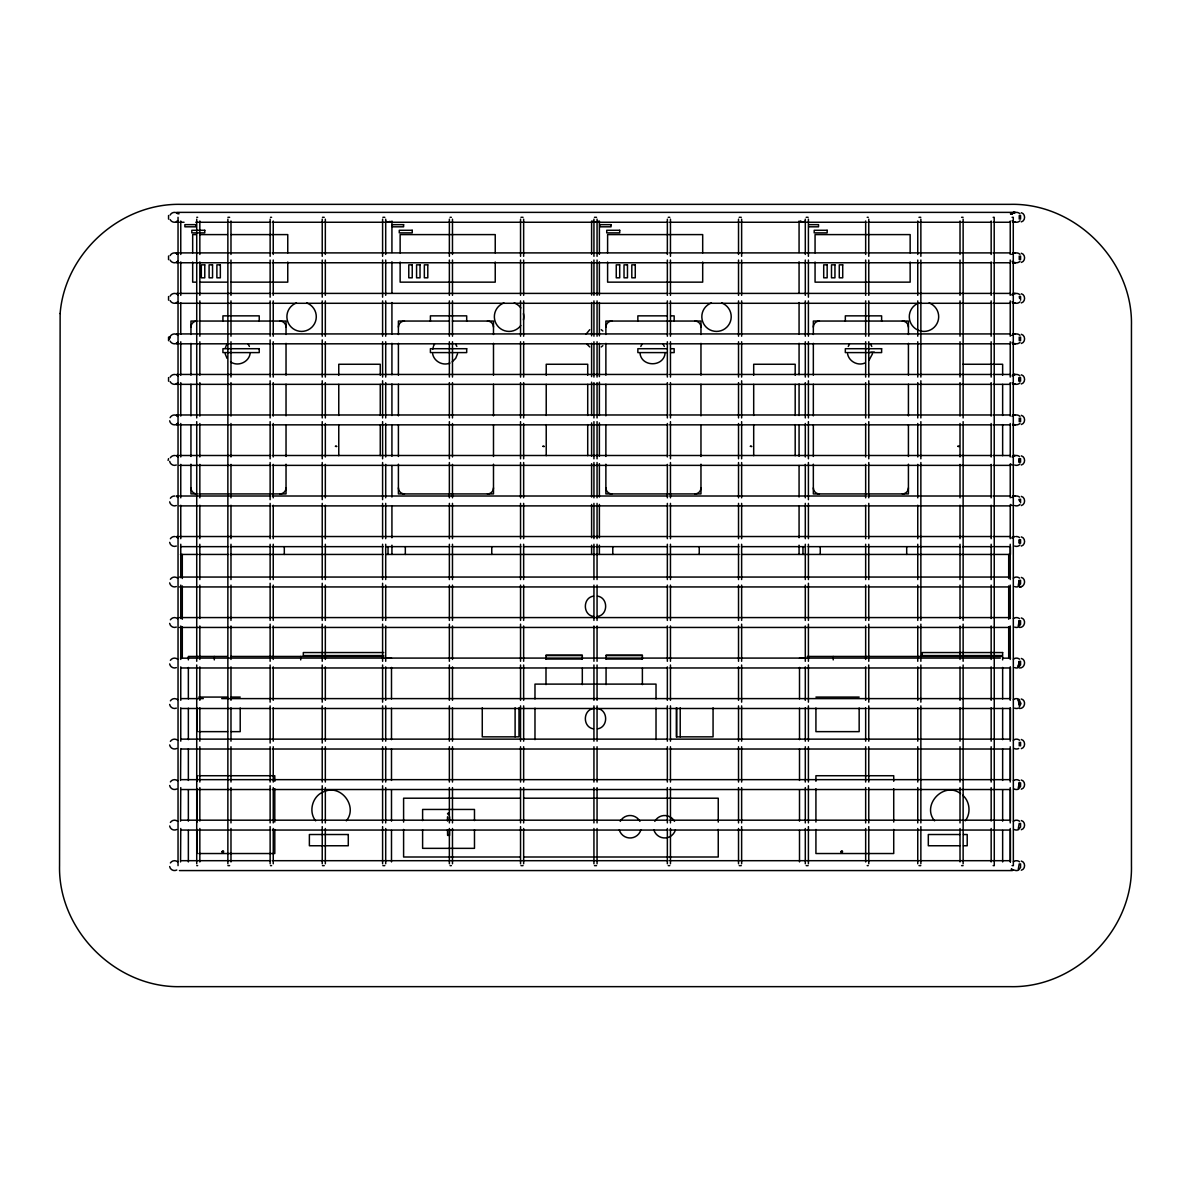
<?xml version="1.0" encoding="UTF-8"?>
<svg xmlns="http://www.w3.org/2000/svg" width="1191" height="1191" viewBox="0 0 1191 1191"><rect width="100%" height="100%" fill="white"/><g stroke="black" fill="none" stroke-linecap="round" stroke-linejoin="round"><path stroke-width="1.5" d="M449.588 829.636L449.588 835.382L447.608 835.382L447.503 829.636M1019.258 219.129L1019.243 215.497M1019.258 259.653L1019.243 256.005M1019.258 340.686L1019.243 337.053M1019.258 381.209L1019.258 377.577L1019.258 381.209L1019.556 379.393M1019.258 421.733L1019.243 418.086M1019.258 462.257L1019.258 458.609L1019.258 462.257L1019.556 460.426M1019.258 583.813L1019.258 580.181L1018.231 585.481M1019.258 624.337L1019.258 620.69L1018.231 626.004M1019.57 663.03L1018.29 666.528L1019.258 661.213L1018.231 666.528M1019.57 703.553L1019.258 705.37L1018.231 700.055M1019.258 745.894L1019.243 742.261M1019.258 786.417L1019.258 782.77L1018.231 788.085M169.479 338.869L169.822 337.053M169.375 338.869L169.732 337.053M1020.568 219.129L1020.568 215.497M1020.568 259.653L1020.568 256.005M1020.568 300.162L1020.568 296.529M1020.568 340.686L1020.568 337.053M1020.568 381.209L1020.568 377.577M1020.568 421.733L1020.568 418.086M1020.568 462.257L1020.568 458.609M1020.568 502.766L1020.568 499.133M1020.568 543.29L1020.568 539.657M1020.568 745.894L1020.568 742.261M168.556 215.497L168.556 219.129M168.556 256.005L168.556 259.653M168.556 296.529L168.556 300.162M168.556 337.053L168.556 340.686M168.556 377.577L168.556 381.209M168.11 460.426L168.556 458.609M225.039 348.412L225.724 347.489M250.095 353.772C248.681 362.377 237.649 366.947 230.563 361.87M457.567 353.772L455.662 358.372L452.163 361.87M665.025 353.772C663.089 367.066 642.023 367.066 640.073 353.772M872.497 353.772L869.013 360.292M225.873 346.432L227.049 344.229M433.33 346.432L434.507 344.229M585.912 334.358L589.739 329.699M640.803 346.432L641.979 344.229M848.26 346.432L849.436 344.229M1018.29 828.608L1019.243 823.294M1018.29 869.132L1019.243 863.817M346.343 820.837C358 806.843 341.43 784.244 324.533 791.434M965.276 820.837C971.112 813.304 969.965 801.528 962.76 795.275M1019.273 585.481L1020.568 583.813L1020.568 580.181M1019.273 626.004L1020.568 624.337L1020.568 620.69M1019.273 666.528L1020.568 664.846L1020.568 661.213M1019.273 707.052L1020.97 703.553L1019.273 700.055M1019.273 788.085L1020.568 786.417L1020.568 782.77M1019.273 828.608L1020.568 826.941L1020.568 823.294M1019.273 869.132L1020.568 867.45L1020.568 863.817M601.261 346.953L602.84 345.658M1012.097 375.894L1013.586 374.793M1012.097 416.418L1013.586 415.317M1012.097 456.942L1013.586 455.84M176.476 221.898L177.727 220.797M176.476 262.422L177.727 261.32M1013.347 212.713L1015.223 212.37L1011.621 213.814M1010.4 213.814L1012.037 212.713M176.238 221.898L177.921 220.797M176.238 262.422L177.921 261.32M177.921 301.844L176.238 302.946L178.084 301.844M176.238 343.47L177.921 342.368L176.372 343.47M176.238 383.978L177.921 382.892L176.372 383.978M176.238 424.502L177.921 423.4L176.372 424.502M1019.749 586.94C1025.094 587.148 1026.493 578.766 1021.327 577.397M1019.511 627.449C1024.975 627.925 1026.612 619.335 1021.327 617.921M1019.511 667.972C1024.975 668.449 1026.612 659.859 1021.327 658.444M1019.511 708.496C1024.975 708.958 1026.612 700.382 1021.327 698.968M1010.802 213.814L1014.003 212.385L1010.787 213.814L1013.541 212.445L1012.558 212.713M433.182 347.489L432.631 349.365M323.669 791.777C312.429 795.975 308.171 811.458 315.615 820.837M449.96 363.047C442.873 366.173 433.941 361.394 432.616 353.772M864.889 363.047C857.803 366.173 848.87 361.394 847.545 353.772M593.475 596.125C582.652 597.718 582.652 614.898 593.475 616.476M597.525 616.476C608.348 614.898 608.348 597.718 597.525 596.125M593.475 708.511C582.652 710.089 582.652 727.269 593.475 728.862M597.525 728.862C608.348 727.269 608.348 710.089 597.525 708.511M1013.526 252.968L1013.065 252.894M1013.526 334.016L1013.065 333.927M1012.558 374.793L1013.988 374.465M1013.526 455.572L1013.065 455.498M1012.558 496.364L1013.988 496.037M1019.511 586.94L1021.565 586.582M1013.362 253.236L1015.223 252.894L1013.02 253.236M1013.347 293.76L1015.223 293.403L1012.931 293.76M1013.362 334.284L1015.223 333.927L1013.02 334.284M1013.362 374.793L1015.223 374.45L1013.02 374.793M1013.02 415.317L1015.223 414.974L1012.931 415.317M1013.362 455.84L1015.223 455.498L1013.02 455.84M1013.362 496.364L1015.223 496.007L1013.02 496.364M1013.347 536.873L1015 536.531M1013.347 415.317L1015.223 414.974M1012.931 212.713L1015 212.37M1012.931 253.236L1015 252.894M1012.931 334.284L1015 333.927M1012.931 374.793L1015 374.45M1012.931 455.84L1015 455.498M1012.931 496.364L1015 496.007M1013.035 293.492L1013.913 293.403M1013.035 415.049L1013.913 414.974M1013.913 212.37L176.64 212.37M1013.913 374.45L1013.065 374.45M1013.913 496.007L1013.065 496.007M1013.913 536.531L1013.065 536.531M1021.327 212.713C1025.674 213.799 1025.674 220.811 1021.327 221.898M178.04 217.313L178.04 865.634M196.798 217.313L197.632 217.313M227.928 217.313L229.64 217.313M270.506 217.313L271.578 217.313M322.478 217.313L324.22 217.313M382.906 217.313L384.797 217.313M450.079 217.313L451.359 217.313M521.003 217.313L523.028 217.313M594.488 217.313L596.512 217.313M668.255 217.313L669.744 217.313M739.239 217.313L741.249 217.313M806.203 217.313L808.093 217.313M867.212 217.313L868.224 217.313M918.99 217.313L920.777 217.313M961.584 217.313L963.072 217.313M993.16 217.313L994.202 217.313L994.277 865.634L993.16 865.634M1012.112 217.313L1013.273 217.313L1013.347 865.634L1012.112 865.634M176.64 222.255L177.712 222.255M179.439 222.255L184.054 222.255M195.771 222.255L270.744 222.255M272.59 222.255L668.002 222.255M669.848 222.255L866.036 222.255M867.837 222.255L991.597 222.255M993.175 222.255L1010.43 222.255M1013.065 222.255L1013.913 222.255M808.897 224.652L818.53 224.652L818.53 226.811L808.897 226.811M196.336 234.597L192.674 234.597L192.674 252.879M199.984 234.597L227.421 234.597M231.069 234.597L287.76 234.597L287.76 252.879M176.64 252.894L177.712 252.894M179.439 252.894L270.744 252.894M272.59 252.894L668.002 252.894M669.848 252.894L866.036 252.894M867.837 252.894L991.597 252.894M993.175 252.894L1010.43 252.894M1021.327 253.236C1025.674 254.323 1025.674 261.335 1021.327 262.422M176.64 262.764L177.712 262.764M179.439 262.764L270.744 262.764M272.59 262.764L668.002 262.764M669.848 262.764L866.036 262.764M867.837 262.764L991.597 262.764M993.175 262.764L1010.43 262.764M1013.065 262.764L1013.913 262.764M196.336 282.148L192.674 282.148L192.674 262.02M199.984 282.148L227.421 282.148M231.069 282.148L287.76 282.148L287.76 262.02M176.64 293.403L177.712 293.403M179.439 293.403L270.744 293.403M272.59 293.403L668.002 293.403M669.848 293.403L866.036 293.403M867.837 293.403L991.597 293.403M993.175 293.403L1010.43 293.403M1021.327 293.76C1025.674 294.847 1025.674 301.859 1021.327 302.946M176.64 303.288L177.712 303.288M179.439 303.288L270.744 303.288M272.59 303.288L668.002 303.288M669.848 303.288L866.036 303.288M867.837 303.288L991.597 303.288M993.175 303.288L1010.43 303.288M1013.065 303.288L1013.913 303.288M666.9 315.853L637.855 315.853L637.855 321.302M670.533 315.853L674.166 315.853L674.166 321.302M196.426 321.049L190.947 321.049L190.947 334.492M198.837 321.049L286.034 321.049L286.034 334.492M448.724 321.049L398.404 321.049L398.404 334.492M452.401 321.049L493.491 321.049L493.491 334.492M176.64 333.927L177.712 333.927M179.439 333.927L270.744 333.927M272.59 333.927L668.002 333.927M669.848 333.927L866.036 333.927M867.837 333.927L991.597 333.927M993.175 333.927L1010.43 333.927M1021.327 334.284C1025.674 335.371 1025.674 342.368 1021.327 343.47M176.64 343.812L177.712 343.812M179.439 343.812L270.744 343.812M272.59 343.812L668.002 343.812M669.848 343.812L866.036 343.812M867.837 343.812L991.597 343.812M993.175 343.812L1010.43 343.812M1013.065 343.812L1013.913 343.812M666.9 348.71L637.855 348.71L637.855 352.596L666.9 352.596M670.533 348.71L674.166 348.71L674.166 352.596L670.533 352.596M870.74 352.164L874.373 352.164M962.953 364.267L1002.643 364.267L1002.643 375.239M176.64 374.45L177.712 374.45M179.439 374.45L270.744 374.45M272.59 374.45L668.002 374.45M669.848 374.45L866.036 374.45M867.837 374.45L991.597 374.45M993.175 374.45L1010.43 374.45M1021.327 374.793C1025.674 375.894 1025.674 382.892 1021.327 383.978M176.64 384.336L177.712 384.336M179.439 384.336L270.744 384.336M272.59 384.336L668.002 384.336M669.848 384.336L866.036 384.336M867.837 384.336L991.597 384.336M993.175 384.336L1010.43 384.336M1013.065 384.336L1013.913 384.336M176.64 414.974L177.712 414.974M179.439 414.974L270.744 414.974M272.59 414.974L668.002 414.974M669.848 414.974L866.036 414.974M867.837 414.974L991.597 414.974M993.175 414.974L1010.43 414.974M1021.327 415.317C1025.674 416.403 1025.674 423.415 1021.327 424.502M176.64 424.845L177.712 424.845M179.439 424.845L270.744 424.845M272.59 424.845L668.002 424.845M669.848 424.845L866.036 424.845M867.837 424.845L991.597 424.845M993.175 424.845L1010.43 424.845M1013.065 424.845L1013.913 424.845M176.64 455.498L177.712 455.498M179.439 455.498L270.744 455.498M272.59 455.498L668.002 455.498M669.848 455.498L866.036 455.498M867.837 455.498L991.597 455.498M993.175 455.498L1010.43 455.498M1021.327 455.84C1025.674 456.927 1025.674 463.939 1021.327 465.026M179.439 465.368L270.744 465.368M272.59 465.368L668.002 465.368M669.848 465.368L866.036 465.368M867.837 465.368L991.597 465.368M993.175 465.368L1010.43 465.368M196.426 493.923L190.947 493.923L190.947 464.192M198.837 493.923L286.034 493.923L286.034 464.192M176.64 496.007L177.712 496.007M179.439 496.007L270.744 496.007M272.59 496.007L668.002 496.007M669.848 496.007L866.036 496.007M867.837 496.007L991.597 496.007M993.175 496.007L1010.43 496.007M1021.327 496.364C1025.674 497.451 1025.674 504.448 1021.327 505.55M179.439 505.892L270.744 505.892M272.59 505.892L668.002 505.892M669.848 505.892L866.036 505.892M867.837 505.892L1010.43 505.892M176.64 536.531L177.712 536.531M179.439 536.531L270.744 536.531M272.59 536.531L668.002 536.531M669.848 536.531L866.036 536.531M867.837 536.531L991.597 536.531M993.175 536.531L1010.43 536.531M1021.327 536.873C1025.674 537.975 1025.674 544.972 1021.327 546.073M180.57 546.654L197.051 546.654M198.51 546.654L228.255 546.654M230.28 546.654L270.789 546.654M272.144 546.654L323.208 546.654M324.83 546.654L383.174 546.654M385.601 546.654L449.9 546.654M451.925 546.654L520.943 546.654M523.37 546.654L594.696 546.654M596.036 546.654L667.496 546.654M670.191 546.654L738.941 546.654M741.368 546.654L805.667 546.654M808.093 546.654L866.17 546.654M867.524 546.654L918.857 546.654M919.66 546.654L960.184 546.654M962.611 546.654L992.639 546.654M994.291 546.654L1010.43 546.654L1010.43 554.44L741.368 554.44M180.451 554.44L197.855 554.44M199.18 554.44L228.255 554.44M230.28 554.44L383.174 554.44M385.601 554.44L738.941 554.44M179.439 577.054L1010.43 577.054M179.439 586.94L270.744 586.94M272.59 586.94L668.002 586.94M669.848 586.94L866.036 586.94M867.837 586.94L1010.43 586.94M179.439 617.578L1010.43 617.578M179.439 627.449L270.744 627.449M272.59 627.449L668.002 627.449M669.848 627.449L866.036 627.449M867.837 627.449L1010.43 627.449M383.71 652.549L303.318 652.549L303.318 655.571L383.71 655.571M545.999 655.571L582.31 655.571M606.07 655.571L642.381 655.571M227.153 656.449L188.357 656.449L188.357 659.903M230.831 656.449L383.71 656.449M807.29 656.449L1002.643 656.449L1002.643 659.903M189.339 658.087L1000.366 658.087M180.451 658.176L188.357 658.176M385.274 658.176L391.497 658.176M799.503 658.176L805.726 658.176M1002.643 658.176L1010.549 658.176M545.999 659.04L582.31 659.04M606.07 659.04L642.381 659.04M181.657 667.972L270.744 667.972M272.59 667.972L668.002 667.972M669.848 667.972L866.036 667.972M867.837 667.972L1010.43 667.972M198.793 697.077L227.615 697.077M231.218 697.077L240.21 697.077M815.924 697.077L859.158 697.077M181.657 698.611L203.319 698.611M221.675 698.611L1010.43 698.611M181.657 708.496L270.744 708.496M272.59 708.496L668.002 708.496M669.848 708.496L866.036 708.496M867.837 708.496L1010.43 708.496M198.793 731.646L227.615 731.646M231.218 731.646L240.21 731.646L240.21 707.99M181.657 739.135L668.002 739.135M669.848 739.135L1010.43 739.135M1021.327 739.477C1025.674 740.579 1025.674 747.576 1021.327 748.663M181.657 749.02L270.744 749.02M272.59 749.02L668.002 749.02M669.848 749.02L866.036 749.02M867.837 749.02L1010.43 749.02L1010.43 780.433M198.852 775.728L274.793 775.728L274.793 781.296M181.657 779.658L668.002 779.658M669.848 779.658L1010.43 779.658M1021.327 780.001C1025.674 781.088 1025.674 788.1 1021.327 789.186M181.657 789.529L270.744 789.529M272.59 789.529L668.002 789.529M669.848 789.529L866.036 789.529M867.837 789.529L1010.43 789.529M520.199 798.208L403.6 798.208L403.6 822.088M523.906 798.208L718.247 798.208L718.247 822.088M181.657 820.182L668.002 820.182M669.848 820.182L1010.43 820.182M1021.327 820.525C1025.674 821.611 1025.674 828.623 1021.327 829.71M181.657 830.053L270.744 830.053M272.59 830.053L668.002 830.053M669.848 830.053L866.036 830.053M867.837 830.053L1010.43 830.053M959.797 834.519L928.31 834.519L928.31 845.759L959.797 845.759M963.504 834.519L967.211 834.519L967.211 845.759L963.504 845.759M198.852 853.53L274.793 853.53L274.793 829.457M520.199 856.999L403.6 856.999L403.6 829.442M523.906 856.999L718.247 856.999L718.247 829.442M181.657 860.691L270.744 860.691M272.59 860.691L668.002 860.691M669.848 860.691L1010.43 860.691M1021.327 861.048C1025.674 862.135 1025.674 869.132 1021.327 870.234M196.798 865.634L197.632 865.634M227.928 865.634L229.64 865.634M270.506 865.634L271.578 865.634M322.478 865.634L324.22 865.634M382.906 865.634L384.797 865.634M450.079 865.634L451.359 865.634M521.003 865.634L523.028 865.634M594.488 865.634L596.512 865.634M668.255 865.634L669.744 865.634M739.239 865.634L741.249 865.634M806.203 865.634L808.093 865.634M867.212 865.634L868.224 865.634M918.99 865.634L920.777 865.634M961.584 865.634L963.072 865.634M179.439 870.576L1012.454 870.576M1013.541 222.166L1012.558 221.898M1013.526 262.69L1012.558 262.422L1013.988 262.749M1013.988 303.273L1012.558 302.946M1013.541 384.246L1012.558 383.978M1013.526 424.77L1012.558 424.502L1013.988 424.83M1013.065 221.898L1015.238 222.255L1013.362 221.898M1015.149 303.288L1013.362 302.946M1015.149 343.812L1013.362 343.47M1013.065 383.978L1015.238 384.336L1013.362 383.978M1013.065 424.502L1015.238 424.845L1013.362 424.502M1015 262.764L1013.362 262.422M1012.931 424.502L1015 424.845M448.397 814.793L447.548 813.483L449.037 812.857M176.878 212.713L179.052 213.814M960.542 793.548C943.897 780.983 921.238 804.863 934.563 820.837M1011.621 869.132L1013.288 870.234M177.727 416.418L176.476 415.317M177.727 537.975L176.476 536.873M1010.37 463.924L1012.037 465.026M1010.37 504.448L1012.037 505.55M177.921 213.814L176.476 212.713M177.921 294.862L176.476 293.76M177.921 335.371L176.476 334.284M177.921 375.894L176.476 374.793M176.238 415.317L177.921 416.418M177.921 456.942L176.476 455.84M177.921 497.466L176.476 496.364M176.238 536.873L177.921 537.975M1012.097 220.797L1013.586 221.898M1012.097 261.32L1013.586 262.422M1012.097 301.844L1013.586 302.946M1012.097 342.368L1013.586 343.47M1012.097 382.892L1013.586 383.978M601.261 329.699L602.84 330.994M589.739 346.953L586.88 344.095M1018.171 700.055L1019.332 701.737M870.591 344.229L871.767 346.432M663.134 344.229L664.31 346.432M455.662 344.229L456.838 346.432M248.204 344.229L249.381 346.432M227.049 358.372L225.144 353.772M1019.258 296.529L1019.57 298.346M1019.243 620.69L1019.556 622.521M1019.243 782.77L1019.556 784.601M1010.43 667.436L1010.43 698.923M1010.43 708.183L1010.43 739.671M1010.43 789.693L1010.43 821.18M1010.43 830.44L1010.43 861.927M1010.236 221.02L1010.236 254.457M1010.236 260.04L1010.236 295.338M1010.236 300.906L1010.236 336.204M1010.236 341.772L1010.236 377.071M1010.236 382.639L1010.236 416.076M1010.236 423.505L1010.236 456.942M1010.236 464.386L1010.236 497.823M1010.236 505.252L1010.236 538.689M1010.236 544.257L1010.236 579.555M1010.236 585.123L1010.236 618.561M1010.236 625.99L1010.236 659.442M1010.236 666.871L1010.236 700.308M1010.236 707.737L1010.236 741.174M1010.236 746.742L1010.236 782.04M1010.236 787.608L1010.236 822.907M1010.236 828.489L1010.236 861.927M1008.703 554.44L1008.703 578.513M1008.703 585.927L1008.703 619.275M1008.703 626.674L1008.703 658.176M1002.643 384.38L1002.643 415.465M1002.643 424.606L1002.643 455.691M1002.643 667.436L1002.643 698.923M1002.643 708.183L1002.643 739.671M1002.643 748.931L1002.643 780.433M1002.643 789.693L1002.643 821.18M1002.643 830.44L1002.643 861.927M991.165 221.02L991.165 254.457M991.165 261.901L991.165 295.338M991.165 300.906L991.165 336.204M991.165 341.772L991.165 377.071M991.165 382.639L991.165 416.076M991.165 423.505L991.165 456.942M991.165 464.386L991.165 497.823M991.165 505.252L991.165 538.689M991.165 544.257L991.165 579.555M991.165 585.123L991.165 618.561M991.165 625.99L991.165 659.442M991.165 666.871L991.165 700.308M991.165 707.737L991.165 741.174M991.165 746.742L991.165 782.04M991.165 787.608L991.165 821.046M991.165 828.489L991.165 861.927M963.132 219.174L963.132 417.937M963.132 421.659L963.132 620.422M963.132 624.144L963.132 661.288M963.132 665.01L963.132 863.773M960.02 221.02L960.02 254.457M960.02 260.04L960.02 295.338M960.02 300.906L960.02 336.204M960.02 341.772L960.02 377.071M960.02 382.639L960.02 416.076M960.02 423.505L960.02 456.942M960.02 464.386L960.02 497.823M960.02 505.252L960.02 538.689M960.02 544.257L960.02 579.555M960.02 585.123L960.02 618.561M960.02 625.99L960.02 659.442M960.02 666.871L960.02 700.308M960.02 707.737L960.02 741.174M960.02 746.742L960.02 782.04M960.02 787.608L960.02 822.907M960.02 828.489L960.02 861.927M920.866 219.174L920.866 256.318M920.866 260.04L920.866 377.071M920.866 380.778L920.866 417.937M920.866 421.659L920.866 458.803M920.866 462.525L920.866 620.422M920.866 624.144L920.866 661.288M920.866 665.01L920.866 702.154M920.866 705.876L920.866 822.907M920.866 826.628L920.866 863.773M917.755 221.02L917.755 254.457M917.755 260.04L917.755 295.338M917.755 300.906L917.755 336.204M917.755 341.772L917.755 377.071M917.755 382.639L917.755 417.937M917.755 423.505L917.755 456.942M917.755 464.386L917.755 497.823M917.755 505.252L917.755 538.689M917.755 544.257L917.755 579.555M917.755 585.123L917.755 620.422M917.755 625.99L917.755 661.288M917.755 666.871L917.755 700.308M917.755 707.737L917.755 741.174M917.755 746.742L917.755 782.04M917.755 787.608L917.755 822.907M917.755 828.489L917.755 863.773M910.147 252.879L910.147 234.597L815.061 234.597L815.061 252.879M910.147 262.02L910.147 282.148L815.061 282.148L815.061 262.02M908.42 334.492L908.42 321.049L813.334 321.049L813.334 334.492M908.42 343.35L908.42 375.15M908.42 384.246L908.42 415.853M908.42 425.038L908.42 456.466M908.42 464.192L908.42 493.923L813.334 493.923L813.334 464.192M906.693 546.654L906.693 554.44M893.726 781.296L893.726 775.728L815.924 775.728L815.924 781.296M893.726 788.695L893.726 822.043M893.726 829.457L893.726 853.53L815.924 853.53L815.924 829.457M881.623 321.302L881.623 315.853L845.327 315.853L845.327 321.302M868.775 219.174L868.775 256.318M868.775 260.04L868.775 295.338M868.775 300.906L868.775 336.204M868.775 341.772L868.775 377.071M868.775 380.778L868.775 417.937M868.775 421.659L868.775 458.803M868.775 462.525L868.775 497.823M868.775 503.391L868.775 538.689M868.775 544.257L868.775 579.555M868.775 585.123L868.775 620.422M868.775 624.144L868.775 661.288M868.775 665.01L868.775 702.154M868.775 705.876L868.775 741.174M868.775 746.742L868.775 782.04M868.775 787.608L868.775 822.907M868.775 826.628L868.775 863.773M865.663 221.02L865.663 254.457M865.663 260.04L865.663 295.338M865.663 300.906L865.663 336.204M865.663 341.772L865.663 377.071M865.663 382.639L865.663 417.937M865.663 423.505L865.663 456.942M865.663 464.386L865.663 497.823M865.663 505.252L865.663 538.689M865.663 544.257L865.663 579.555M865.663 585.123L865.663 620.422M865.663 625.99L865.663 659.442M865.663 666.871L865.663 700.308M865.663 707.737L865.663 741.174M865.663 746.742L865.663 782.04M865.663 787.608L865.663 822.907M865.663 828.489L865.663 861.927M859.158 707.99L859.158 731.646L815.924 731.646L815.924 707.99M833.224 656.449L833.224 659.903M820.257 546.654L820.257 554.44M815.924 788.695L815.924 822.043M813.334 343.35L813.334 375.15M813.334 384.246L813.334 415.853M813.334 425.038L813.334 456.466M808.406 219.174L808.406 256.318M808.406 260.04L808.406 297.184M808.406 300.906L808.406 336.204M808.406 341.772L808.406 377.071M808.406 380.778L808.406 417.937M808.406 421.659L808.406 458.803M808.406 462.525L808.406 499.669M808.406 503.391L808.406 538.689M808.406 544.257L808.406 579.555M808.406 583.277L808.406 620.422M808.406 624.144L808.406 661.288M808.406 665.01L808.406 702.154M808.406 705.876L808.406 741.174M808.406 746.742L808.406 782.04M808.406 785.762L808.406 822.907M808.406 826.628L808.406 863.773M805.295 219.174L805.295 254.457M805.295 260.04L805.295 295.338M805.295 300.906L805.295 336.204M805.295 341.772L805.295 377.071M805.295 382.639L805.295 417.937M805.295 423.505L805.295 456.942M805.295 464.386L805.295 497.823M805.295 503.391L805.295 538.689M805.295 544.257L805.295 579.555M805.295 585.123L805.295 620.422M805.295 625.99L805.295 661.288M805.295 666.871L805.295 700.308M805.295 707.737L805.295 741.174M805.295 746.742L805.295 782.04M805.295 787.608L805.295 822.907M805.295 828.489L805.295 863.773M802.957 546.654L802.957 554.44M799.503 667.436L799.503 698.923M799.503 708.183L799.503 739.671M799.503 748.931L799.503 780.433M799.503 789.693L799.503 821.18M799.503 830.44L799.503 861.927M799.072 221.02L799.072 252.507M799.072 261.767L799.072 293.254M799.072 302.514L799.072 334.001M799.072 343.276L799.072 374.763M799.072 384.023L799.072 415.51M799.072 424.77L799.072 456.257M799.072 465.532L799.072 497.019M799.072 506.279L799.072 537.766M799.072 545.18L799.072 554.44M795.186 375.239L795.186 364.267L753.695 364.267L753.695 375.239M795.186 384.38L795.186 415.465M795.186 424.606L795.186 455.691M753.695 384.38L753.695 415.465M753.695 424.606L753.695 455.691M741.636 219.174L741.636 256.318M741.636 260.04L741.636 295.338M741.636 300.906L741.636 336.204M741.636 341.772L741.636 377.071M741.636 380.778L741.636 417.937M741.636 421.659L741.636 458.803M741.636 462.525L741.636 497.823M741.636 503.391L741.636 538.689M741.636 544.257L741.636 579.555M741.636 585.123L741.636 620.422M741.636 624.144L741.636 661.288M741.636 665.01L741.636 702.154M741.636 705.876L741.636 741.174M741.636 746.742L741.636 782.04M741.636 787.608L741.636 822.907M741.636 826.628L741.636 863.773M738.524 219.174L738.524 254.457M738.524 260.04L738.524 295.338M738.524 300.906L738.524 336.204M738.524 341.772L738.524 377.071M738.524 382.639L738.524 417.937M738.524 423.505L738.524 458.803M738.524 462.525L738.524 497.823M738.524 503.391L738.524 538.689M738.524 544.257L738.524 579.555M738.524 585.123L738.524 620.422M738.524 625.99L738.524 661.288M738.524 666.871L738.524 700.308M738.524 705.876L738.524 741.174M738.524 746.742L738.524 782.04M738.524 787.608L738.524 822.907M738.524 828.489L738.524 863.773M713.067 707.796L713.067 736.842L676.324 736.842L676.324 707.796M702.69 252.879L702.69 234.597L607.604 234.597L607.604 252.879M702.69 262.02L702.69 282.148L607.604 282.148L607.604 262.02M700.963 334.492L700.963 321.049L605.877 321.049L605.877 334.492M700.963 343.35L700.963 375.15M700.963 384.246L700.963 415.853M700.963 425.038L700.963 456.466M700.963 464.192L700.963 493.923L605.877 493.923L605.877 464.192M699.236 546.654L699.236 554.44M680.21 707.796L680.21 736.842M676.756 707.796L676.756 736.842M670.459 219.174L670.459 256.318M670.459 260.04L670.459 295.338M670.459 300.906L670.459 336.204M670.459 341.772L670.459 377.071M670.459 382.639L670.459 417.937M670.459 421.659L670.459 458.803M670.459 462.525L670.459 497.823M670.459 503.391L670.459 538.689M670.459 544.257L670.459 579.555M670.459 585.123L670.459 620.422M670.459 625.99L670.459 661.288M670.459 665.01L670.459 700.308M670.459 705.876L670.459 741.174M670.459 746.742L670.459 782.04M670.459 787.608L670.459 822.907M670.459 828.489L670.459 863.773M667.347 219.174L667.347 254.457M667.347 260.04L667.347 295.338M667.347 300.906L667.347 336.204M667.347 341.772L667.347 377.071M667.347 382.639L667.347 417.937M667.347 423.505L667.347 456.942M667.347 464.386L667.347 497.823M667.347 503.391L667.347 538.689M667.347 544.257L667.347 579.555M667.347 585.123L667.347 620.422M667.347 625.99L667.347 661.288M667.347 666.871L667.347 700.308M667.347 705.876L667.347 741.174M667.347 746.742L667.347 782.04M667.347 787.608L667.347 822.907M667.347 828.489L667.347 863.773M656.018 698.923L656.018 684.11L534.982 684.11L534.982 698.923M656.018 708.183L656.018 739.671M642.381 659.204L642.381 655.139L606.07 655.139L606.07 659.204M642.381 668.285L642.381 684.617M612.784 546.654L612.784 554.44M605.877 343.35L605.877 375.15M605.877 384.246L605.877 415.853M605.877 425.038L605.877 456.466M606.07 668.285L606.07 684.617M599.386 221.02L599.386 254.353M599.386 261.767L599.386 295.115M599.386 302.514L599.386 335.862M599.386 343.276L599.386 376.609M599.386 382.177L599.386 415.51M599.386 422.924L599.386 456.257M599.386 463.671L599.386 497.019M599.386 504.418L599.386 537.766M599.386 545.18L599.386 554.44M597.063 219.174L597.063 256.318M597.063 260.04L597.063 295.338M597.063 300.906L597.063 336.204M597.063 341.772L597.063 377.071M597.063 382.639L597.063 417.937M597.063 421.659L597.063 458.803M597.063 462.525L597.063 497.823M597.063 503.391L597.063 538.689M597.063 544.257L597.063 579.555M597.063 585.123L597.063 620.422M597.063 625.99L597.063 661.288M597.063 665.01L597.063 700.308M597.063 705.876L597.063 741.174M597.063 746.742L597.063 782.04M597.063 787.608L597.063 822.907M597.063 828.489L597.063 863.773M593.937 219.174L593.937 256.318M593.937 260.04L593.937 295.338M593.937 300.906L593.937 336.204M593.937 341.772L593.937 377.071M593.937 382.639L593.937 417.937M593.937 421.659L593.937 458.803M593.937 462.525L593.937 497.823M593.937 503.391L593.937 538.689M593.937 544.257L593.937 579.555M593.937 585.123L593.937 620.422M593.937 625.99L593.937 661.288M593.937 665.01L593.937 700.308M593.937 705.876L593.937 741.174M593.937 746.742L593.937 782.04M593.937 787.608L593.937 822.907M593.937 828.489L593.937 863.773M591.614 221.02L591.614 254.353M591.614 261.767L591.614 295.115M591.614 302.514L591.614 335.862M591.614 343.276L591.614 376.609M591.614 382.177L591.614 415.51M591.614 422.924L591.614 456.257M591.614 463.671L591.614 497.019M591.614 504.418L591.614 537.766M591.614 545.18L591.614 554.44M587.714 375.239L587.714 364.267L546.222 364.267L546.222 375.239M587.714 384.38L587.714 415.465M587.714 424.606L587.714 455.691M582.31 659.204L582.31 655.139L545.999 655.139L545.999 659.204M582.31 668.285L582.31 684.617M546.222 384.38L546.222 415.465M546.222 424.606L546.222 455.691M545.999 668.285L545.999 684.617M534.982 708.183L534.982 739.671M523.653 219.174L523.653 256.318M523.653 260.04L523.653 295.338M523.653 300.906L523.653 336.204M523.653 341.772L523.653 377.071M523.653 382.639L523.653 417.937M523.653 423.505L523.653 458.803M523.653 462.525L523.653 497.823M523.653 503.391L523.653 538.689M523.653 544.257L523.653 579.555M523.653 585.123L523.653 620.422M523.653 625.99L523.653 661.288M523.653 665.01L523.653 700.308M523.653 705.876L523.653 741.174M523.653 746.742L523.653 782.04M523.653 787.608L523.653 822.907M523.653 828.489L523.653 863.773M520.541 219.174L520.541 256.318M520.541 260.04L520.541 295.338M520.541 300.906L520.541 336.204M520.541 341.772L520.541 377.071M520.541 382.639L520.541 417.937M520.541 421.659L520.541 458.803M520.541 462.525L520.541 497.823M520.541 503.391L520.541 538.689M520.541 544.257L520.541 579.555M520.541 585.123L520.541 620.422M520.541 624.144L520.541 661.288M520.541 665.01L520.541 700.308M520.541 705.876L520.541 741.174M520.541 746.742L520.541 782.04M520.541 787.608L520.541 822.907M520.541 826.628L520.541 863.773M518.993 707.796L518.993 736.842L482.266 736.842L482.266 707.796M515.107 707.796L515.107 736.842M495.233 252.879L495.233 234.597L400.131 234.597L400.131 252.879M495.233 262.02L495.233 282.148L400.131 282.148L400.131 262.02M493.491 343.35L493.491 375.15M493.491 384.246L493.491 415.853M493.491 425.038L493.491 456.466M493.491 464.192L493.491 493.923L398.404 493.923L398.404 464.192M491.764 546.654L491.764 554.44M474.48 820.569L474.48 809.448L422.611 809.448L422.611 820.569M474.48 829.829L474.48 848.349L422.611 848.349L422.611 829.829M466.693 321.302L466.693 315.853L430.398 315.853L430.398 321.302M452.476 219.174L452.476 254.457M452.476 260.04L452.476 295.338M452.476 300.906L452.476 336.204M452.476 341.772L452.476 377.071M452.476 382.639L452.476 417.937M452.476 423.505L452.476 456.942M452.476 464.386L452.476 497.823M452.476 503.391L452.476 538.689M452.476 544.257L452.476 579.555M452.476 585.123L452.476 620.422M452.476 625.99L452.476 659.442M452.476 666.871L452.476 700.308M452.476 707.737L452.476 741.174M452.476 746.742L452.476 782.04M452.476 787.608L452.476 822.907M452.476 828.489L452.476 863.773M449.588 816.788L449.588 821.046M449.364 219.174L449.364 256.318M449.364 260.04L449.364 295.338M449.364 300.906L449.364 336.204M449.364 341.772L449.364 377.071M449.364 382.639L449.364 417.937M449.364 421.659L449.364 458.803M449.364 462.525L449.364 497.823M449.364 503.391L449.364 538.689M449.364 544.257L449.364 579.555M449.364 585.123L449.364 620.422M449.364 624.144L449.364 661.288M449.364 665.01L449.364 700.308M449.364 705.876L449.364 741.174M449.364 746.742L449.364 782.04M449.364 787.608L449.364 822.907M449.364 828.489L449.364 863.773M447.503 816.788L447.503 821.046M405.327 546.654L405.327 554.44M398.404 343.35L398.404 375.15M398.404 384.246L398.404 415.853M398.404 425.038L398.404 456.466M391.928 221.02L391.928 252.507M391.928 261.767L391.928 293.254M391.928 302.514L391.928 334.001M391.928 343.276L391.928 374.763M391.928 384.023L391.928 415.51M391.928 424.77L391.928 456.257M391.928 465.532L391.928 497.019M391.928 506.279L391.928 537.766M391.928 545.18L391.928 554.44M391.497 667.436L391.497 698.923M391.497 708.183L391.497 739.671M391.497 748.931L391.497 780.433M391.497 789.693L391.497 821.18M391.497 830.44L391.497 861.927M388.043 546.654L388.043 554.44M385.705 219.174L385.705 254.457M385.705 260.04L385.705 295.338M385.705 300.906L385.705 336.204M385.705 341.772L385.705 377.071M385.705 382.639L385.705 417.937M385.705 423.505L385.705 456.942M385.705 464.386L385.705 497.823M385.705 503.391L385.705 538.689M385.705 544.257L385.705 579.555M385.705 585.123L385.705 620.422M385.705 625.99L385.705 661.288M385.705 666.871L385.705 700.308M385.705 705.876L385.705 741.174M385.705 746.742L385.705 782.04M385.705 787.608L385.705 822.907M385.705 828.489L385.705 863.773M382.594 219.174L382.594 256.318M382.594 260.04L382.594 297.184M382.594 300.906L382.594 336.204M382.594 341.772L382.594 377.071M382.594 380.778L382.594 417.937M382.594 421.659L382.594 458.803M382.594 462.525L382.594 499.669M382.594 503.391L382.594 538.689M382.594 544.257L382.594 579.555M382.594 583.277L382.594 620.422M382.594 624.144L382.594 661.288M382.594 665.01L382.594 702.154M382.594 705.876L382.594 741.174M382.594 746.742L382.594 782.04M382.594 785.762L382.594 822.907M382.594 826.628L382.594 863.773M380.257 375.239L380.257 364.267L338.765 364.267L338.765 375.239M380.257 384.38L380.257 415.465M380.257 424.606L380.257 455.691M338.765 384.38L338.765 415.465M338.765 424.606L338.765 455.691M325.337 219.174L325.337 254.457M325.337 260.04L325.337 295.338M325.337 300.906L325.337 336.204M325.337 341.772L325.337 377.071M325.337 382.639L325.337 417.937M325.337 423.505L325.337 456.942M325.337 464.386L325.337 497.823M325.337 505.252L325.337 538.689M325.337 544.257L325.337 579.555M325.337 585.123L325.337 620.422M325.337 625.99L325.337 659.442M325.337 666.871L325.337 700.308M325.337 707.737L325.337 741.174M325.337 746.742L325.337 782.04M325.337 787.608L325.337 822.907M325.337 828.489L325.337 863.773M322.225 219.174L322.225 256.318M322.225 260.04L322.225 297.184M322.225 300.906L322.225 336.204M322.225 339.911L322.225 377.071M322.225 380.778L322.225 417.937M322.225 421.659L322.225 458.803M322.225 462.525L322.225 499.669M322.225 503.391L322.225 579.555M322.225 583.277L322.225 620.422M322.225 624.144L322.225 661.288M322.225 665.01L322.225 702.154M322.225 705.876L322.225 743.035M322.225 746.742L322.225 782.04M322.225 785.762L322.225 822.907M322.225 826.628L322.225 863.773M300.728 656.449L300.728 659.903M286.034 343.35L286.034 375.15M286.034 384.246L286.034 415.853M286.034 425.038L286.034 456.466M284.307 546.654L284.307 554.44M274.793 788.695L274.793 822.043M273.245 221.02L273.245 254.457M273.245 260.04L273.245 295.338M273.245 300.906L273.245 336.204M273.245 341.772L273.245 377.071M273.245 382.639L273.245 416.076M273.245 423.505L273.245 456.942M273.245 464.386L273.245 497.823M273.245 505.252L273.245 538.689M273.245 544.257L273.245 579.555M273.245 585.123L273.245 620.422M273.245 625.99L273.245 659.442M273.245 666.871L273.245 700.308M273.245 707.737L273.245 741.174M273.245 746.742L273.245 782.04M273.245 787.608L273.245 822.907M273.245 828.489L273.245 863.773M270.134 219.174L270.134 256.318M270.134 260.04L270.134 297.184M270.134 300.906L270.134 336.204M270.134 339.911L270.134 377.071M270.134 380.778L270.134 417.937M270.134 421.659L270.134 458.803M270.134 462.525L270.134 499.669M270.134 503.391L270.134 538.689M270.134 544.257L270.134 579.555M270.134 583.277L270.134 620.422M270.134 624.144L270.134 661.288M270.134 665.01L270.134 702.154M270.134 705.876L270.134 743.035M270.134 746.742L270.134 782.04M270.134 785.762L270.134 822.907M270.134 826.628L270.134 863.773M259.236 321.302L259.236 315.853L222.925 315.853L222.925 321.302M230.98 221.02L230.98 254.457M230.98 260.04L230.98 295.338M230.98 300.906L230.98 336.204M230.98 341.772L230.98 377.071M230.98 382.639L230.98 416.076M230.98 423.505L230.98 456.942M230.98 464.386L230.98 497.823M230.98 505.252L230.98 538.689M230.98 544.257L230.98 579.555M230.98 585.123L230.98 620.422M230.98 625.99L230.98 659.442M230.98 666.871L230.98 700.308M230.98 707.737L230.98 741.174M230.98 746.742L230.98 782.04M230.98 787.608L230.98 822.907M230.98 828.489L230.98 861.927M227.868 219.174L227.868 863.773M214.291 656.449L214.291 659.903M199.835 221.02L199.835 254.457M199.835 261.901L199.835 295.338M199.835 300.906L199.835 336.204M199.835 341.772L199.835 375.21M199.835 382.639L199.835 416.076M199.835 423.505L199.835 456.942M199.835 464.386L199.835 497.823M199.835 505.252L199.835 538.689M199.835 544.257L199.835 579.555M199.835 585.123L199.835 618.561M199.835 625.99L199.835 659.442M199.835 666.871L199.835 700.308M199.835 707.737L199.835 741.174M199.835 746.742L199.835 782.04M199.835 787.608L199.835 821.046M199.835 828.489L199.835 861.927M196.991 707.99L196.991 731.646M196.991 775.728L196.991 781.296M196.991 788.695L196.991 822.043M196.991 829.457L196.991 853.53M196.723 219.174L196.723 417.937M196.723 421.659L196.723 661.288M196.723 665.01L196.723 863.773M190.947 343.35L190.947 375.15M190.947 384.246L190.947 415.853M190.947 425.038L190.947 456.466M188.357 667.436L188.357 698.923M188.357 708.183L188.357 739.671M188.357 748.931L188.357 780.433M188.357 789.693L188.357 821.18M188.357 830.44L188.357 861.927M182.297 554.44L182.297 578.513M182.297 585.927L182.297 619.275M182.297 626.674L182.297 658.176M180.764 221.02L180.764 254.457M180.764 261.901L180.764 295.338M180.764 302.767L180.764 334.343M180.764 341.772L180.764 375.21M180.764 382.639L180.764 416.076M180.764 423.505L180.764 456.942M180.764 464.386L180.764 497.823M180.764 505.252L180.764 538.689M180.764 544.257L180.764 577.695M180.764 585.123L180.764 618.561M180.764 625.99L180.764 659.442M180.764 666.871L180.764 700.308M180.764 707.737L180.764 741.174M180.764 748.603L180.57 780.433M180.764 787.608L180.57 821.18M180.764 828.489L180.57 861.927M675.431 829.904A11.24 11.24 0 0 1 653.874 829.904M654.797 821.358A11.24 11.24 0 0 1 674.523 821.358M640.862 829.904A11.24 11.24 0 0 1 619.29 829.904M620.213 821.358A11.24 11.24 0 0 1 639.939 821.358M929.114 302.946A14.694 14.694 0 0 1 935.754 325.53A14.694 14.694 0 0 1 912.217 325.53A14.694 14.694 0 0 1 918.857 302.946M819.393 493.923A6.044 6.044 0 0 1 813.334 487.878M908.42 487.878A6.044 6.044 0 0 1 902.376 493.923M902.376 321.049A6.044 6.044 0 0 1 908.42 327.093M813.334 327.093A6.044 6.044 0 0 1 819.393 321.049M721.657 302.946A14.694 14.694 0 0 1 728.282 325.53A14.694 14.694 0 0 1 704.759 325.53A14.694 14.694 0 0 1 711.384 302.946M611.921 493.923A6.044 6.044 0 0 1 605.877 487.878M700.963 487.878A6.044 6.044 0 0 1 694.904 493.923M694.904 321.049A6.044 6.044 0 0 1 700.963 327.093M605.877 327.093A6.044 6.044 0 0 1 611.921 321.049M523.415 313.59A14.694 14.694 0 0 1 523.415 319.843M520.824 325.53A14.694 14.694 0 0 1 497.287 325.53A14.694 14.694 0 0 1 503.927 302.946M514.199 302.946A14.694 14.694 0 0 1 520.824 307.918M404.464 493.923A6.044 6.044 0 0 1 398.404 487.878M493.491 487.878A6.044 6.044 0 0 1 487.447 493.923M487.447 321.049A6.044 6.044 0 0 1 493.491 327.093M398.404 327.093A6.044 6.044 0 0 1 404.464 321.049M306.727 302.946A14.694 14.694 0 0 1 313.352 325.53A14.694 14.694 0 0 1 289.83 325.53A14.694 14.694 0 0 1 296.455 302.946M196.991 493.923A6.044 6.044 0 0 1 190.947 487.878M286.034 487.878A6.044 6.044 0 0 1 279.974 493.923M279.974 321.049A6.044 6.044 0 0 1 286.034 327.093M190.947 327.093A6.044 6.044 0 0 1 196.991 321.049M805.384 220.856A3.022 3.022 0 0 1 800.546 220.856M597.927 220.856A3.022 3.022 0 0 1 596.14 221.988M594.86 221.988A3.022 3.022 0 0 1 593.073 220.856M390.023 221.318A3.022 3.022 0 0 1 385.899 221.184M1015.134 212.564A4.943 4.913 -90 0 1 1019.958 213.814M1019.958 220.797A4.943 4.913 -90 0 1 1015.581 222.166M175.419 222.166A4.943 4.943 0 0 1 170.134 219.576M170.134 215.035A4.943 4.943 0 0 1 175.881 212.564M1015.134 253.088A4.943 4.913 -90 0 1 1019.958 254.338M1019.958 261.32A4.943 4.913 -90 0 1 1015.134 262.586M175.881 262.586A4.943 4.943 0 0 1 170.134 260.1M170.134 255.559A4.943 4.943 0 0 1 175.881 253.088M1015.134 293.596A4.943 4.913 -90 0 1 1019.958 294.862M1019.958 301.844A4.943 4.913 -90 0 1 1015.134 303.095M175.881 303.095A4.943 4.943 0 0 1 170.134 300.623M170.134 296.083A4.943 4.943 0 0 1 175.881 293.596M1015.134 334.12A4.943 4.913 -90 0 1 1019.958 335.371M1019.958 342.368A4.943 4.913 -90 0 1 1015.134 343.618M175.881 343.618A4.943 4.943 0 0 1 170.134 341.147M170.134 336.606A4.943 4.943 0 0 1 175.881 334.12M1015.581 374.54A4.943 4.913 -90 0 1 1019.958 375.894M1019.958 382.892A4.943 4.913 -90 0 1 1015.134 384.142M175.881 384.142A4.943 4.943 0 0 1 170.134 381.656M170.134 377.115A4.943 4.943 0 0 1 175.419 374.54M1015.581 415.049A4.943 4.913 -90 0 1 1019.958 416.418M1019.958 423.4A4.943 4.913 -90 0 1 1015.134 424.666M175.881 424.666A4.943 4.943 0 0 1 169.658 420.81M170.134 417.639A4.943 4.943 0 0 1 175.419 415.049M1015.581 455.572A4.943 4.913 -90 0 1 1019.585 456.6M1019.958 463.924A4.943 4.913 -90 0 1 1014.672 465.026M176.342 465.026A4.943 4.943 0 0 1 169.658 461.334M170.387 457.731A4.943 4.943 0 0 1 175.419 455.572M1016.042 496.037A4.943 4.913 -90 0 1 1019.585 497.123M1019.958 504.448A4.943 4.913 -90 0 1 1014.672 505.55M176.342 505.55A4.943 4.943 0 0 1 169.658 501.858M170.387 498.255A4.943 4.943 0 0 1 174.958 496.037M1016.042 536.545A4.943 4.913 -90 0 1 1019.585 537.632M1019.958 544.972A4.943 4.913 -90 0 1 1014.672 546.073M176.342 546.073A4.943 4.943 0 0 1 169.658 542.367M170.387 538.764A4.943 4.943 0 0 1 174.958 536.545M1013.377 578.156A4.943 4.913 -90 0 1 1019.585 578.156M1018.29 586.582A4.943 4.913 -90 0 1 1014.672 586.582M176.342 586.582A4.943 4.943 0 0 1 169.658 582.89M170.387 579.288A4.943 4.943 0 0 1 177.638 578.156M1013.377 618.68A4.943 4.913 -90 0 1 1019.585 618.68M1018.29 627.106A4.943 4.913 -90 0 1 1014.672 627.106M176.342 627.106A4.943 4.943 0 0 1 169.658 623.414M170.387 619.811A4.943 4.943 0 0 1 177.638 618.68M1013.377 659.204A4.943 4.913 -90 0 1 1019.585 659.204M1018.29 667.63A4.943 4.913 -90 0 1 1014.672 667.63M176.342 667.63A4.943 4.943 0 0 1 169.658 663.938M170.387 660.335A4.943 4.943 0 0 1 177.638 659.204M1013.377 699.712A4.943 4.913 -90 0 1 1019.585 699.712M1018.29 708.154A4.943 4.913 -90 0 1 1014.672 708.154M176.342 708.154A4.943 4.943 0 0 1 169.658 704.447M170.387 700.844A4.943 4.943 0 0 1 177.638 699.712M1013.377 740.236A4.943 4.913 -90 0 1 1019.585 740.236M1018.737 748.469A4.943 4.913 -90 0 1 1014.226 748.469M176.789 748.469A4.943 4.943 0 0 1 169.658 744.971M170.387 741.368A4.943 4.943 0 0 1 177.638 740.236M1013.377 780.76A4.943 4.913 -90 0 1 1019.585 780.76M1018.737 788.978A4.943 4.913 -90 0 1 1014.226 788.978M176.789 788.978A4.943 4.943 0 0 1 169.658 785.494M170.387 781.892A4.943 4.943 0 0 1 177.638 780.76M1013.377 821.284A4.943 4.913 -90 0 1 1019.585 821.284M1018.737 829.502A4.943 4.913 -90 0 1 1014.226 829.502M176.789 829.502A4.943 4.943 0 0 1 169.658 826.018M170.387 822.415A4.943 4.943 0 0 1 177.638 821.284M1013.377 861.808A4.943 4.913 -90 0 1 1019.585 861.808M1018.737 870.025A4.943 4.913 -90 0 1 1014.226 870.025M176.789 870.025A4.943 4.943 0 0 1 169.658 866.542M170.387 862.939A4.943 4.943 0 0 1 177.638 861.808M221.898 851.729C224.295 855.227 224.087 848.156 221.898 851.729M335.475 446.342L336.859 446.431L335.49 446.283M542.947 446.342L544.317 446.476L542.947 446.283M750.404 446.342L751.789 446.476L750.419 446.238M840.831 851.729C843.243 855.227 842.96 848.156 840.831 851.729M957.877 446.342L959.246 446.476L957.877 446.283M60.131 313.501L59.55 865.634C58.061 930.32 115.899 988.158 180.57 986.654L1010.43 986.654C1075.101 988.158 1132.939 930.32 1131.45 865.634L1131.45 325.366C1132.939 260.68 1075.101 202.842 1010.43 204.346L180.57 204.346C120.202 203.17 64.895 253.311 60.131 313.501M1019.57 541.473L1019.258 543.29L1019.258 539.657L1019.585 541.473M1013.586 212.713L1012.097 213.814L1013.586 212.713M1013.586 253.236L1012.097 254.338L1013.586 253.236M1013.586 293.76L1012.097 294.862L1013.586 293.76M1013.586 334.284L1012.097 335.371L1013.586 334.284M1013.586 496.364L1012.097 497.466L1013.586 496.364M1013.586 536.873L1012.097 537.975L1013.586 536.873M1013.526 293.492L1012.558 293.76L1013.526 293.492M1013.526 415.049L1012.558 415.317L1013.526 415.049M1013.526 536.62L1012.558 536.873L1013.526 536.62M196.128 224.652L184.888 224.652L184.888 226.811L196.128 226.811L196.128 224.652M403.6 224.652L392.36 224.652L392.36 226.811L403.6 226.811L403.6 224.652M611.057 224.652L599.817 224.652L599.817 226.811L611.057 226.811L611.057 224.652M204.778 230.28L191.811 230.28L191.811 232.87L204.778 232.87L204.778 230.28M412.235 230.28L399.268 230.28L399.268 232.87L412.235 232.87L412.235 230.28M619.707 230.28L606.74 230.28L606.74 232.87L619.707 232.87L619.707 230.28M827.164 230.28L814.197 230.28L814.197 232.87L827.164 232.87L827.164 230.28M204.778 264.849L201.324 264.849L201.324 277.816L204.778 277.816L204.778 264.849M212.549 264.849L209.095 264.849L209.095 277.816L212.549 277.816L212.549 264.849M220.335 264.849L216.881 264.849L216.881 277.816L220.335 277.816L220.335 264.849M412.235 264.849L408.781 264.849L408.781 277.816L412.235 277.816L412.235 264.849M420.021 264.849L416.567 264.849L416.567 277.816L420.021 277.816L420.021 264.849M427.792 264.849L424.338 264.849L424.338 277.816L427.792 277.816L427.792 264.849M619.707 264.849L616.253 264.849L616.253 277.816L619.707 277.816L619.707 264.849M627.478 264.849L624.024 264.849L624.024 277.816L627.478 277.816L627.478 264.849M635.265 264.849L631.811 264.849L631.811 277.816L635.265 277.816L635.265 264.849M827.164 264.849L823.71 264.849L823.71 277.816L827.164 277.816L827.164 264.849M834.951 264.849L831.497 264.849L831.497 277.816L834.951 277.816L834.951 264.849M842.722 264.849L839.268 264.849L839.268 277.816L842.722 277.816L842.722 264.849M259.236 348.71L222.925 348.71L222.925 352.596L259.236 352.596L259.236 348.71M466.693 348.71L430.398 348.71L430.398 352.596L466.693 352.596L466.693 348.71M881.623 348.71L845.327 348.71L845.327 352.596L881.623 352.596L881.623 348.71M1002.643 652.549L922.251 652.549L922.251 655.571L1002.643 655.571L1002.643 652.549M348.278 834.519L309.377 834.519L309.377 845.759L348.278 845.759L348.278 834.519M1013.988 343.797L1012.558 343.47L1013.988 343.797M1015.149 262.764L1013.02 262.422L1015.149 262.764M1015 222.255L1012.931 221.898L1015 222.255M1015 303.288L1012.931 302.946L1015 303.288M1015 343.812L1012.931 343.47L1015 343.812M1015 384.336L1012.931 383.978L1015 384.336M1013.526 343.723L1012.558 343.47L1013.526 343.723M177.995 254.338L176.208 253.236L177.921 254.338M178.084 254.338L176.372 253.236L178.04 254.338M1012.931 870.234L1011.382 869.132L1012.931 870.234M1019.585 500.949L1019.243 499.133L1019.57 500.949"/></g></svg>
